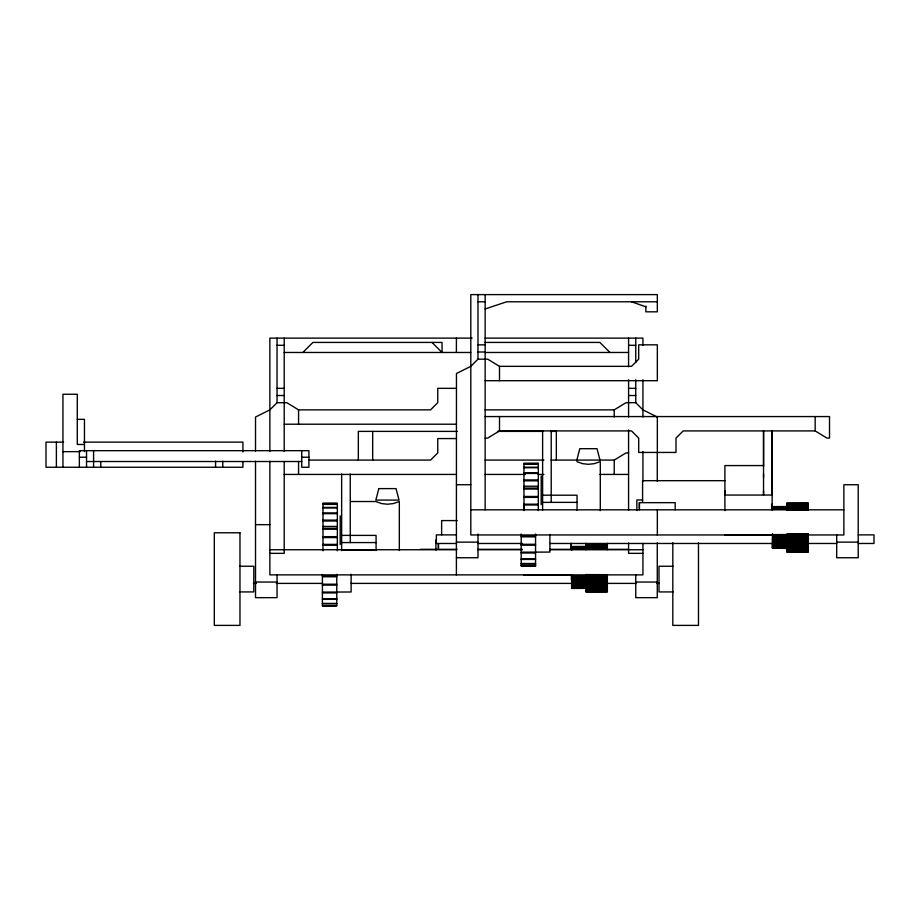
<?xml version="1.0" encoding="UTF-8"?>
<svg xmlns="http://www.w3.org/2000/svg" width="920" height="920" viewBox="0 0 920 920"><rect width="100%" height="100%" fill="white"/><g stroke="black" fill="none" stroke-linecap="round" stroke-linejoin="round"><path stroke-width="1.38" d="M438.426 547.86L438.426 543.57L438.426 549.32M571.182 548.895L571.182 543.731M639.388 508.38L639.388 502.665L675.199 502.665L675.199 509.829M724.902 490.774L724.902 495.052L772.144 495.052M763.554 466.52L763.554 430.916L763.531 495.052L763.554 490.774M772.144 503.872L772.144 508.932M772.156 495.052L772.144 483.977M763.554 474.007L763.554 477.526M576.817 460.172L579.807 448.695L597.022 448.695L600.012 460.172M571.849 580.106L571.492 579.404M772.811 540.189L772.455 539.488M302.864 352.475L312.915 342.424L442.048 342.424L442.048 352.475L432.009 342.424M277.035 338.123L277.035 402.695L269.87 409.86L255.518 417.036L255.518 451.26M477.986 294.607L477.986 359.179L470.81 366.344L456.458 373.52L456.4 574.873M607.361 546.353L571.849 546.491L571.492 549.953M772.811 506.586L772.455 510.036L772.811 506.586L808.323 506.529M571.492 546.94L607.361 546.595M772.455 507.035L786.795 506.678M571.492 547.216L607.361 546.813M772.455 507.299L786.795 506.954M607.005 575.126L607.361 583.74L585.844 583.579M571.492 547.664L585.844 547.342M772.455 507.748L786.795 507.426M571.492 548.274L607.361 548.021M772.455 508.369L808.323 508.104M571.492 549.044L607.361 548.78M772.455 509.128L808.323 508.863M485.15 416.565L829.518 416.565L829.518 438.092L826.953 438.092L815.166 430.916L683.169 430.916L675.993 438.092L675.993 452.444L638.687 452.444L638.687 438.092L631.511 430.916L499.502 430.916L487.726 438.092L485.15 438.092M485.093 409.86L614.226 409.86L626.014 402.695L635.755 402.695L642.931 409.86L657.271 417.036M551.091 460.08L614.226 460.08L626.014 452.916L628.578 452.916M571.492 574.655L571.849 588.386L585.844 588.363M786.795 534.416L808.323 534.416L772.455 534.612M607.005 577.082L607.361 577.668L585.844 577.714M571.849 580.796L585.844 580.911M772.455 541.017L808.323 540.879M485.15 308.959L506.678 301.783L657.34 301.783M571.492 577.024L607.361 577.047M772.455 537.119L786.795 537.027M607.361 578.415L585.844 578.45M772.455 538.372L808.323 538.464M571.492 578.289L607.361 578.174M808.323 503.884L786.795 503.895M477.986 301.783L485.15 301.783M472.178 338.123L269.87 338.123L269.87 451.478M485.093 338.123L642.931 338.123L642.931 345.299M485.093 342.424L599.886 342.424L609.925 352.475M477.986 344.827L485.15 344.827M277.035 345.299L284.211 345.299M628.578 345.299L635.755 345.299M477.986 352.003L485.15 352.003M284.211 352.475L470.741 352.475M485.093 352.475L628.578 352.475M477.986 359.179L487.726 359.179L499.502 366.344L631.511 366.344L638.687 359.179L638.687 344.827L657.34 344.827L657.34 380.696L485.15 380.696M277.035 388.343L284.211 388.343M456.4 388.343L437.747 388.343L437.747 402.695L430.572 409.86L298.563 409.86L286.787 402.695L277.035 402.695M628.578 388.343L635.755 388.343M277.035 395.519L284.211 395.519M628.578 395.519L635.755 395.519M77.291 419.347L84.468 419.347L84.468 451.651M284.211 424.212L456.4 424.212M457.343 431.388L358.34 431.388L358.34 460.08M497.513 431.388L543.433 431.388M550.608 431.388L556.347 431.388L556.347 460.08M456.4 438.564L437.747 438.564L437.747 452.916L430.572 460.08L308.603 460.08M63.56 442.129L46 442.129L46 467.256L242.914 467.256L242.914 461.553M83.651 442.129L242.914 442.129L242.914 451.904M84.468 444.475L77.291 444.475L77.291 394.254L62.939 394.254L62.939 467.256M62.939 451.651L80.155 451.651M79.362 457.217L86.537 457.217M301.737 457.217L308.913 457.217M485.093 460.08L543.927 460.08M86.537 461.518L301.737 461.518M523.963 463.944L538.315 463.944M523.963 464.186L538.315 464.186M763.554 465.566L724.902 465.577L724.902 510.623M523.963 467.222L538.315 467.222M523.963 467.728L538.315 467.728M523.963 472.73L538.315 472.73M523.963 473.455L538.315 473.455M284.211 474.433L456.4 474.433M485.093 474.433L525.274 474.433M538.188 474.433L543.927 474.433M599.886 474.433L628.578 474.433M523.963 479.918L538.315 479.918M724.902 480.677L642.585 480.677L642.585 502.274M523.963 480.803L538.315 480.803M456.458 484.736L470.81 484.736M523.963 486.231L538.315 486.231M523.963 488.094L538.315 488.094M523.963 489.037L538.315 489.037M542.616 495.201L577.047 495.201L577.047 510.312M523.963 496.466L538.315 496.466M523.963 497.375L538.315 497.375M642.585 499.974L636.858 499.974L636.858 510.508M350.716 501.526L375.843 501.526L381.65 503.585L387.447 504.229L393.242 503.585L399.326 501.526L399.326 550.516M542.616 502.377L577.047 502.377M322.989 550.804L322.989 503.355L337.341 503.355L337.341 550.804M322.989 503.412L337.341 503.412M786.795 503.481L808.323 503.401M322.989 504.137L337.341 504.137M523.963 504.194L538.315 504.194M322.989 504.378L337.341 504.378M786.795 504.355L808.323 504.378M786.795 504.735L808.323 504.735M523.963 504.976L538.315 504.976M786.795 505.183L808.323 505.183M786.795 505.655L808.323 505.655M786.795 506.092L808.323 506.092M786.795 506.425L808.323 506.448M786.795 507.115L808.323 507.679M322.989 507.414L337.341 507.414M322.989 507.932L337.341 507.932M786.795 508.518L808.323 508.518M786.795 509.116L808.323 509.116M786.795 509.473L808.323 509.473M786.795 509.691L808.323 509.542M470.81 509.829L843.87 509.829M786.795 509.967L808.323 510.059M322.989 512.923L337.341 512.923M322.989 513.659L337.341 513.659M322.989 520.122L337.341 520.122M457.24 520.582L441.623 520.582L441.623 534.796M322.989 520.996L337.341 520.996M255.518 524.653L269.87 524.653M322.989 526.435L337.341 526.435M322.989 528.298L337.341 528.298M322.989 529.241L337.341 529.241M786.795 534.773L808.323 534.681M456.458 534.876L436.367 534.876L436.367 543.478L456.458 543.478M858.222 534.876L874 534.876L874 543.478L858.222 543.478M724.902 535.187L772.144 535.187M786.795 535.037L808.323 535.129M341.642 535.394L376.073 535.394L376.073 550.516M521.203 535.9L535.555 535.9M808.323 535.865L772.811 536.141M786.795 536.003L808.323 536.003M786.795 536.199L808.323 536.199M322.989 536.659L337.341 536.659M521.203 536.843L535.555 536.843M786.795 537.13L808.323 537.13M322.989 537.579L337.341 537.579M786.795 537.533L808.323 537.533M786.795 537.797L808.323 537.797M786.795 538.016L808.323 538.016M786.795 538.257L808.323 538.246M786.795 538.534L808.323 538.625M786.795 538.717L808.323 538.809M786.795 539.545L808.323 539.545M786.795 539.959L808.323 539.822L772.455 539.66M786.795 540.097L808.323 540.12M786.795 540.247L808.323 540.247M786.795 540.385L808.323 540.385M786.795 540.603L808.323 540.603M786.795 541.236L808.323 541.236M456.458 542.133L477.986 542.133M808.323 542.167L772.455 542.156M836.694 542.133L858.222 542.133M341.642 542.57L376.073 542.57M786.795 543.226L808.323 543.226M786.795 543.306L808.323 543.398M477.986 543.478L522.457 543.478M549.723 543.478L836.694 543.478M786.795 543.754L808.323 543.823M786.795 543.881L808.323 543.938M585.844 544.077L607.361 544.077M786.795 544.203L808.323 544.203M322.989 544.387L337.341 544.387M521.203 544.295L535.555 544.295M786.795 544.467L808.323 544.467M585.844 544.64L607.361 544.64M808.323 544.743L772.455 544.422M585.844 545.1L607.361 545.1M786.795 545.1L808.323 545.1M322.989 545.18L337.341 545.18M521.203 545.215L535.555 545.215M786.795 545.502L808.323 545.502M585.844 545.572L607.361 545.572M786.795 545.652L772.455 545.399M585.844 545.997L607.361 545.997M786.795 546.066L808.323 545.951M786.795 546.296L808.323 546.284M786.795 546.422L808.323 546.342M808.323 546.595L772.455 546.25M786.795 546.745L808.323 546.871M786.795 546.952L808.323 547.032M786.795 547.273L772.455 546.963M786.795 547.469L808.323 547.469M607.361 547.596L585.844 547.596L607.361 547.032L585.844 547.032L588.708 546.94M786.795 547.848L772.455 547.515L808.323 547.871M772.455 547.952L808.323 548.251M585.844 548.435L607.361 548.435M786.795 548.458L772.455 548.113L772.455 533.669M786.795 548.688L808.323 548.688M585.844 549.033L607.361 549.033M786.795 549.148L808.323 549.148M420.428 549.32L457.056 549.32M477.848 549.32L522.399 549.32M549.631 549.32L628.578 549.32M269.87 549.746L456.4 549.746M477.917 549.746L522.399 549.746M549.665 549.746L642.931 549.746M786.795 549.642L808.323 549.712M786.795 549.953L808.323 549.953M341.642 550.034L376.073 550.034M786.795 550.172L808.323 550.172M786.795 550.378L808.323 550.378M786.795 550.827L808.323 550.827M786.795 551.287L808.323 551.287M786.795 551.574L808.323 551.574M786.795 551.735L808.323 551.724M521.203 552.184L549.907 552.08L549.907 534.382M521.203 553L535.555 553M269.87 553.346L284.211 553.346L284.211 461.518M642.931 553.346L628.578 553.346L628.578 542.961M456.458 557.738L477.986 557.738L477.986 533.991M521.203 558.797L535.555 558.797M521.203 559.429L535.555 559.429M521.203 563.5L535.555 563.5M521.203 563.879L535.555 563.879M521.203 565.524L535.555 565.524M521.203 565.811L535.555 565.811M239.625 566.248L253.805 566.248L253.805 591.928L239.625 591.928M673.164 566.248L658.996 566.248L658.996 591.928L673.164 591.928M585.844 574.597L607.361 574.678M585.844 574.954L607.361 575.046M523.94 575.103L571.182 575.103M322.414 575.816L336.766 575.816M585.844 576.012L607.361 575.897L571.849 576.058M585.844 576.115L607.361 576.069M322.414 576.759L336.766 576.759M585.844 577.449L607.361 577.449M585.844 577.921L607.361 577.921M585.844 578.105L607.361 578.047M585.844 578.622L607.361 578.542M585.844 578.714L607.361 578.714M585.844 579.462L607.361 579.462M607.361 579.554L571.492 579.566M585.844 579.807L607.361 579.726M607.361 580.163L585.844 580.083L607.005 579.922M585.844 580.301L607.361 580.301M585.844 580.52L607.361 580.52M585.844 580.796L607.005 580.623M585.844 581.141L607.361 581.141M255.518 582.049L277.035 582.049M585.844 582.084L607.361 582.13L571.492 582.072M635.755 582.049L657.271 582.049M585.844 582.452L607.361 582.371M585.844 583.142L607.005 582.866M253.368 583.395L256.231 583.395M276.322 583.395L322.241 583.395M350.934 583.395L636.467 583.395M656.558 583.395L659.433 583.395M585.844 583.74L607.361 583.855M322.414 584.212L336.766 584.212M585.844 584.12L607.361 584.12M585.844 584.372L607.361 584.372M585.844 584.545L571.492 584.338M585.844 584.66L607.361 584.66M585.844 585.016L607.361 585.016M322.414 585.131L336.766 585.131M585.844 585.419L607.361 585.419M585.844 585.568L571.492 585.316M585.844 585.867L607.361 585.867M607.361 586.511L571.492 586.166M585.844 586.661L607.361 586.695M585.844 586.937L607.361 586.787M585.844 587.19L571.492 586.879M585.844 587.385L607.361 587.385M607.361 587.788L571.492 587.431M571.492 574.597L571.849 588.386L607.361 588.167M585.844 588.604L607.361 588.604M585.844 589.064L607.361 589.064M585.844 589.306L607.361 589.386M585.844 589.547L607.361 589.616M585.844 589.858L607.361 589.869M585.844 590.088L607.361 590.088M585.844 590.295L607.361 590.295M585.844 590.744L607.361 590.744M585.844 591.111L607.361 591.1M585.844 591.203L607.361 591.203M585.844 591.48L607.361 591.422M585.844 591.64L607.361 591.629M322.414 592.101L351.118 591.997L351.118 574.287M322.414 592.917L336.766 592.917M322.414 598.713L336.766 598.713M322.414 599.345L336.766 599.345M322.414 603.417L336.766 603.417M322.414 603.796L336.766 603.796M322.414 574.436L322.414 605.831L336.766 605.728L336.766 574.287M322.414 605.831L336.766 605.831M631.511 301.783L645.863 306.797M772.455 548.09L772.811 534.554M576.817 461.61L582.613 463.668L588.42 464.312L594.216 463.668L600.3 461.61L600.3 510.6M772.156 487.876L772.144 430.916L772.144 509.921M836.694 534.957L836.694 557.738L858.222 557.738L858.222 484.736L843.87 484.736L843.87 534.957L470.81 534.957L470.81 294.607L657.34 294.607L657.34 311.822L645.863 311.822L645.863 306.13M815.166 416.565L815.166 430.916M808.323 510.14L808.323 502.998L786.795 502.998L786.795 510.14M698.475 542.673L698.475 625.393L672.819 625.393L672.819 542.673M657.34 416.565L657.34 452.444M657.271 452.686L657.271 481.206M657.34 509.829L657.34 534.957M657.271 542.777L657.271 597.655L635.755 597.655L635.755 574.873M642.931 379.73L642.931 417.036M642.931 451.478L642.931 481.183M642.931 543.306L642.931 574.873L269.87 574.873L269.87 461.219M639.388 502.665L639.388 509.829M635.755 338.123L635.755 362.514M635.755 379.73L635.755 402.695M628.578 338.123L628.578 366.815M628.578 379.73L628.578 417.036M628.578 429.95L628.578 510.301M614.226 409.86L614.226 417.036M614.226 460.08L614.226 474.433M607.361 543.317L607.361 549.7M607.361 574.517L607.361 591.824L585.844 591.824L585.844 574.471M585.844 543.317L585.844 549.712M571.849 546.491L571.849 549.712M571.182 543.168L571.182 549.746M551.218 430.916L551.218 502.377M542.616 430.916L542.616 510.094M541.178 475.962L541.178 504.654M538.315 510.6L538.315 463.162L523.963 463.209L523.963 510.6M535.555 534.014L535.555 565.915L521.203 565.915L521.203 534.014M523.94 505.494L523.94 508.599M499.502 366.344L499.502 380.696M499.502 416.565L499.502 430.916M485.15 294.607L485.15 509.829M456.4 338.123L456.4 352.475M435.896 539.89L435.896 550.022M372.68 431.388L372.68 460.08M350.255 473.972L350.255 542.57M341.642 473.972L341.642 550.678M340.204 515.878L340.204 544.571M301.737 450.673L301.737 467.256L308.913 467.256L308.913 450.673L79.362 450.673L79.362 467.256M298.563 409.86L298.563 424.212M298.563 461.518L298.563 474.433M284.211 338.123L284.211 451.478M277.035 574.873L277.035 597.655L255.518 597.655L255.518 461.23M222.755 461.161L222.755 467.256M215.579 461.161L215.579 467.256M100.763 461.518L100.763 467.256M93.587 450.673L93.587 467.256M86.537 450.673L86.537 467.256M56.384 442.129L56.384 467.256M378.833 488.612L375.843 500.089L399.038 500.089L396.048 488.612L378.833 488.612M239.97 532.784L214.314 532.784L214.314 625.393L239.97 625.393L239.97 532.784M808.323 534.152L786.795 534.152L786.795 551.919L808.323 551.908L808.323 534.152M808.323 542.466L786.795 542.455L808.323 542.49"/></g></svg>
